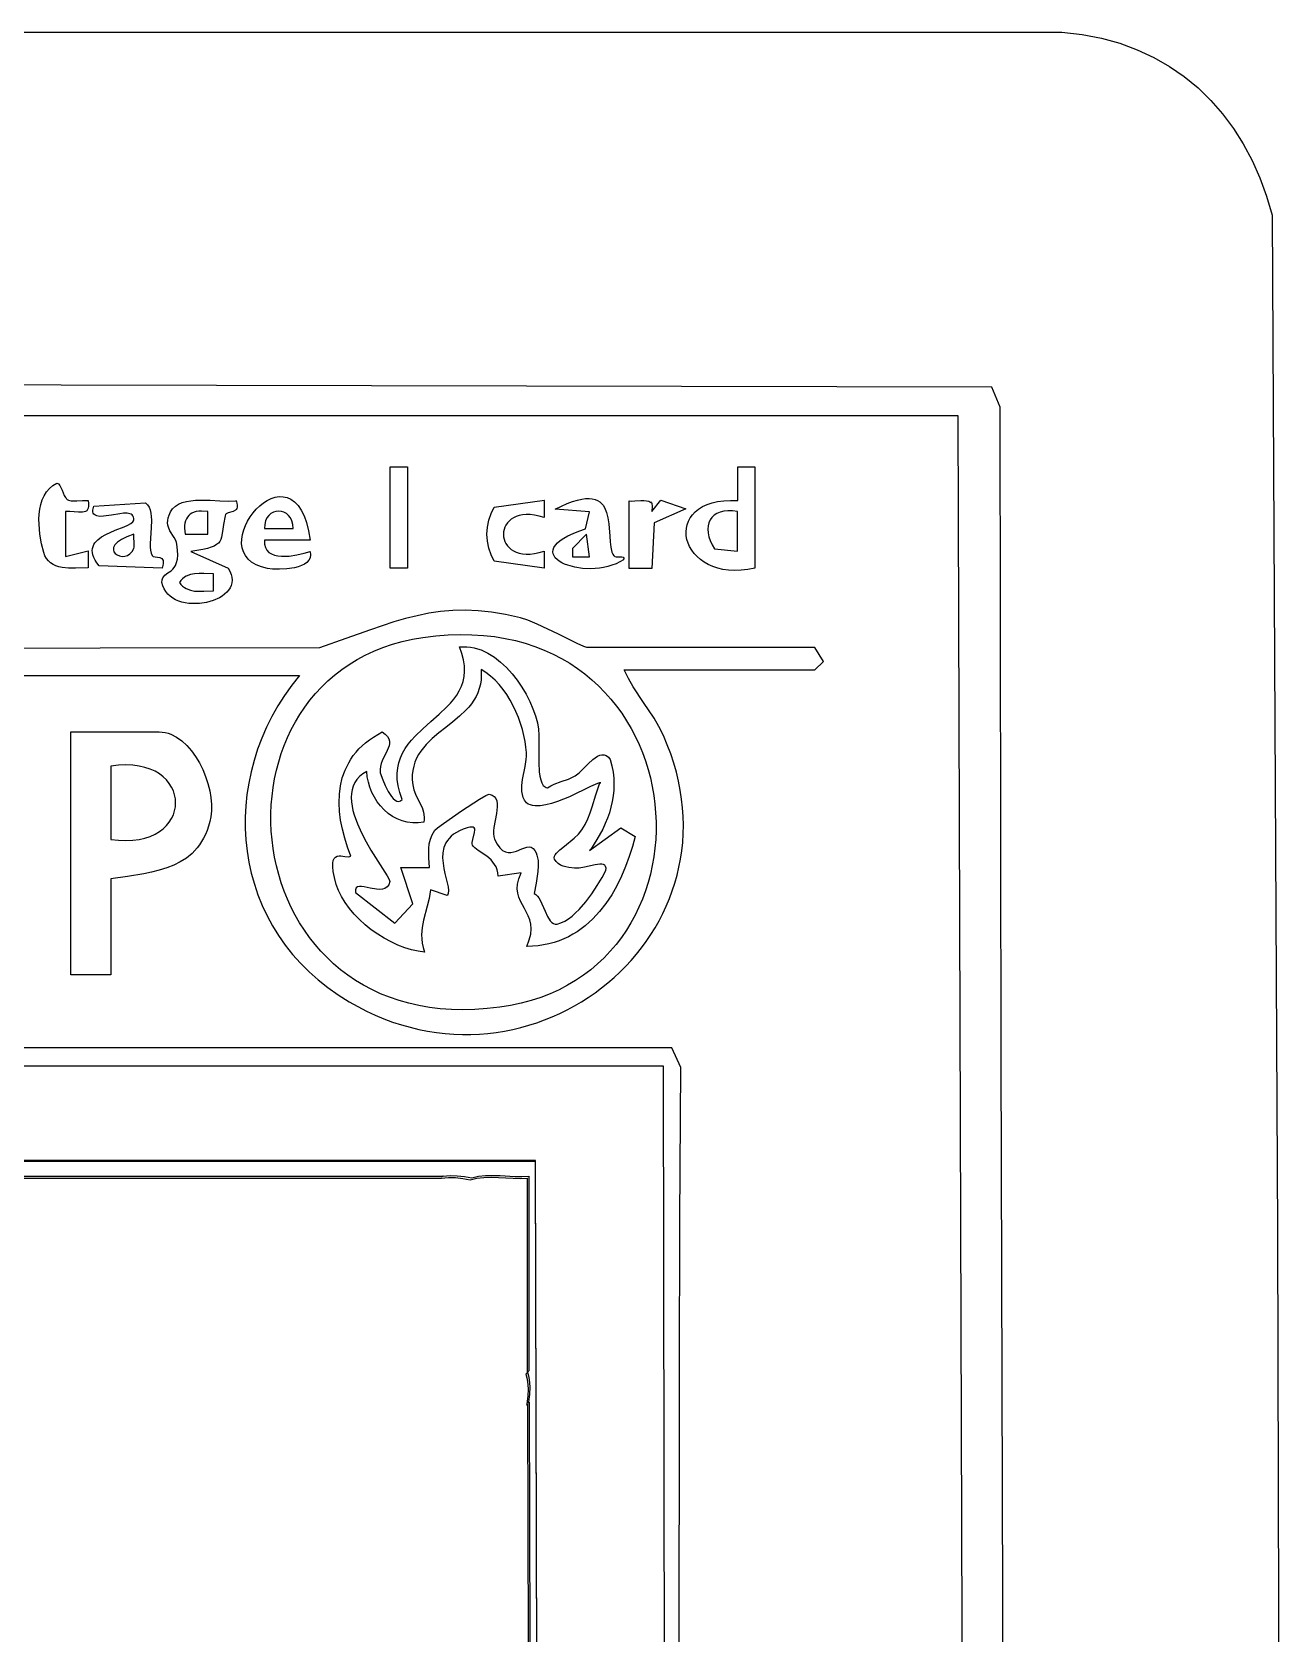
# Model space of a CAD drawing. Header units: millimetres. Extents: x 175 to 239, y 0 to 181.
# Drawn here: x 225.72 to 238.74, y 164.5 to 181.21 of the extents above; entities that cross this region are included whole.
import ezdxf

# ---------------------------------------------------------------- set-up
doc = ezdxf.new("R2010")
doc.units = ezdxf.units.MM
doc.layers.get('0').update_dxf_attribs({"linetype": 'CONTINUOUS'})

msp = doc.modelspace()

# ---------------------------------------------------------------- linework, layer by layer
at = {"color": 1}
for points in [[(177.632006, 181.207355), (236.458006, 181.207355), (236.668359, 181.182653), (236.869577, 181.143333), (237.061525, 181.089825), (237.244069, 181.022558), (237.417074, 180.941961), (237.580405, 180.848462), (237.733927, 180.742492), (237.877506, 180.62448), (238.011007, 180.494854), (238.134295, 180.354044), (238.247236, 180.20248), (238.349694, 180.040589), (238.441535, 179.868802), (238.522623, 179.687548), (238.592826, 179.497256), (238.652006, 179.298355), (238.705567, 168.706306), (238.733428, 158.112652), (238.742235, 147.517755), (238.738631, 136.92198), (238.720772, 115.729246)], [(182.807928, 135.574934), (231.057349, 135.574934), (230.969154, 169.438076), (190.466734, 169.438076)], [(225.525793, 169.275799), (230.006071, 169.275799), (230.002543, 169.275799), (230.077233, 169.28098), (230.152915, 169.280208), (230.229258, 169.272822), (230.305932, 169.25816), (230.375385, 169.2744), (230.448146, 169.282248), (230.523221, 169.283895), (230.59962, 169.281531), (230.752416, 169.273539), (230.826831, 169.272291), (230.898599, 169.275799), (230.898599, 167.243798), (230.884488, 167.229687), (230.894926, 167.192336), (230.902512, 167.154446), (230.909623, 167.077552), (230.906812, 166.999996), (230.895071, 166.922771), (230.891543, 166.908659), (230.902127, 166.919243), (230.962099, 145.614991)]]:
    msp.add_lwpolyline(points, dxfattribs=at)
at = {"color": 5}
for points in [[(235.972501, 129.83415), (235.948399, 136.613855), (235.89449, 150.175746), (235.868156, 156.956939), (235.84455, 163.737636), (235.825409, 170.517341), (235.812469, 177.295558), (235.727803, 177.503697), (213.079452, 177.553086), (210.908383, 177.575451), (208.737009, 177.590286), (206.565356, 177.598579), (204.39345, 177.601317), (202.221317, 177.599487), (200.048982, 177.594076), (195.70381, 177.576458), (191.358143, 177.556359), (187.012186, 177.541676), (184.839164, 177.538833), (182.666147, 177.540305), (180.49316, 177.547079), (178.320231, 177.560142), (178.143842, 177.500169), (177.946286, 95.821468)], [(178.478981, 177.207364), (235.371497, 177.207364), (235.639608, 96.170718)], [(187.566544, 174.498028), (228.506436, 174.498028), (228.425532, 174.394757), (228.350836, 174.288838), (228.282352, 174.180513), (228.220086, 174.07003), (228.164046, 173.957632), (228.114235, 173.843564), (228.07066, 173.728071), (228.033328, 173.611398), (228.002243, 173.493789), (227.977411, 173.37549), (227.958839, 173.256746), (227.946532, 173.1378), (227.940496, 173.018898), (227.940736, 172.900286), (227.94726, 172.782206), (227.960071, 172.664905), (227.979177, 172.548628), (228.004583, 172.433618), (228.036294, 172.320121), (228.074317, 172.208382), (228.118658, 172.098645), (228.169322, 171.991155), (228.226315, 171.886158), (228.289643, 171.783897), (228.359312, 171.684618), (228.435327, 171.588566), (228.517694, 171.495985), (228.60642, 171.407121), (228.701509, 171.322217), (228.802969, 171.241519), (228.910804, 171.165272), (229.02502, 171.09372), (229.114903, 171.043139), (229.205241, 170.996856), (229.295955, 170.954806), (229.386961, 170.916928), (229.478179, 170.883156), (229.569527, 170.853428), (229.660923, 170.82768), (229.752287, 170.805848), (229.843536, 170.787868), (229.93459, 170.773677), (230.025366, 170.763211), (230.115784, 170.756407), (230.205761, 170.753201), (230.295216, 170.753529), (230.384069, 170.757328), (230.472237, 170.764534), (230.559638, 170.775084), (230.646193, 170.788913), (230.731818, 170.805958), (230.816432, 170.826157), (230.899955, 170.849444), (230.982304, 170.875756), (231.063398, 170.90503), (231.143156, 170.937202), (231.221496, 170.972209), (231.298336, 171.009987), (231.373596, 171.050471), (231.447193, 171.093599), (231.519047, 171.139308), (231.589076, 171.187532), (231.657197, 171.238209), (231.723331, 171.291276), (231.787395, 171.346667), (231.849308, 171.404321), (231.908988, 171.464173), (231.966354, 171.526159), (232.021325, 171.590216), (232.073819, 171.656281), (232.123754, 171.724289), (232.171049, 171.794177), (232.215623, 171.865882), (232.257394, 171.93934), (232.29628, 172.014486), (232.332201, 172.091259), (232.365075, 172.169593), (232.394819, 172.249425), (232.421354, 172.330692), (232.444597, 172.41333), (232.464466, 172.497276), (232.480881, 172.582465), (232.49376, 172.668835), (232.503021, 172.756321), (232.508583, 172.84486), (232.510365, 172.934388), (232.508285, 173.024842), (232.502261, 173.116158), (232.492212, 173.208272), (232.478057, 173.301121), (232.459714, 173.394642), (232.437101, 173.488769), (232.410138, 173.583441), (232.378742, 173.678593), (232.342833, 173.774162), (232.302328, 173.870083), (232.255805, 173.963301), (232.204653, 174.050937), (232.095071, 174.216247), (231.986812, 174.379572), (231.937313, 174.464728), (231.893105, 174.554473), (233.882774, 174.554473), (233.970968, 174.642667), (233.882774, 174.787306), (231.50505, 174.787306), (231.471136, 174.798909), (231.404398, 174.82986), (231.207834, 174.926654), (230.986135, 175.031385), (230.887977, 175.072257), (230.810077, 175.097751), (230.656009, 175.133137), (230.509361, 175.157764), (230.369204, 175.172367), (230.234608, 175.177677), (230.104641, 175.17443), (229.978375, 175.163359), (229.854879, 175.145198), (229.733222, 175.120681), (229.612475, 175.090542), (229.491707, 175.055514), (229.369988, 175.016331), (229.246388, 174.973727), (228.989825, 174.881192), (228.714575, 174.783778), (187.531266, 174.723806)], [(181.791567, 134.358942), (232.334078, 134.390692), (232.513995, 134.447136), (232.535272, 137.07412), (232.546627, 139.704411), (232.548721, 142.336025), (232.542217, 144.966978), (232.512506, 151.323101), (232.481804, 157.684185), (232.471145, 160.865658), (232.466315, 164.047254), (232.469339, 167.228602), (232.47443, 168.819067), (232.482245, 170.409331), (232.390522, 170.613942), (191.03788, 170.613942)], [(191.182519, 170.42697), (232.2988, 170.42697), (232.358772, 134.560025), (181.851539, 134.588248)], [(182.807568, 135.565443), (231.057021, 135.565443), (230.968827, 169.428608), (190.35349, 169.428608)], [(225.507823, 169.255746), (229.988104, 169.255746), (229.984576, 169.255746), (230.059266, 169.260928), (230.134948, 169.260156), (230.211291, 169.25277), (230.287965, 169.238108), (230.357418, 169.254348), (230.430179, 169.262196), (230.505255, 169.263842), (230.581653, 169.261479), (230.73445, 169.253486), (230.808864, 169.252239), (230.880632, 169.255746), (230.880632, 167.223745), (230.866521, 167.209634), (230.87696, 167.172282), (230.884546, 167.134393), (230.891657, 167.057498), (230.888846, 166.979942), (230.877105, 166.902717), (230.873577, 166.888606), (230.88416, 166.899189), (230.944132, 145.594923)]]:
    msp.add_lwpolyline(points, dxfattribs=at)
for points in [[(229.451879, 176.674669), (229.631796, 176.674669), (229.631796, 175.616335), (229.451879, 175.616335)], [(233.254829, 176.674669), (233.254829, 175.616335), (233.181453, 175.602039), (233.111538, 175.59395), (233.045177, 175.591683), (232.982459, 175.594851), (232.923478, 175.603068), (232.868325, 175.615947), (232.817091, 175.633103), (232.769869, 175.654148), (232.72675, 175.678697), (232.687826, 175.706364), (232.653188, 175.736761), (232.622929, 175.769504), (232.597139, 175.804205), (232.575912, 175.840478), (232.559338, 175.877937), (232.547509, 175.916196), (232.540517, 175.954868), (232.538453, 175.993568), (232.54141, 176.031908), (232.549479, 176.069503), (232.562752, 176.105966), (232.581321, 176.140911), (232.605276, 176.173952), (232.634711, 176.204702), (232.669716, 176.232776), (232.710384, 176.257786), (232.756806, 176.279347), (232.809074, 176.297072), (232.86728, 176.310575), (232.931515, 176.319471), (233.001871, 176.323371), (233.07844, 176.321891), (233.07844, 176.674669), (233.254829, 176.674669)], [(226.075795, 176.336002), (226.099822, 176.325556), (226.126452, 176.319906), (226.184716, 176.318363), (226.244963, 176.322111), (226.301573, 176.321891), (226.306632, 176.289965), (226.307478, 176.26393), (226.304449, 176.243229), (226.29788, 176.227302), (226.288107, 176.215592), (226.275466, 176.207541), (226.260293, 176.20259), (226.242924, 176.200182), (226.20294, 176.200761), (226.158202, 176.204812), (226.111397, 176.207872), (226.065212, 176.205474), (226.065212, 175.736279), (226.301573, 175.796251), (226.301573, 175.619862), (226.169833, 175.614405), (226.099539, 175.615832), (226.030816, 175.623831), (225.998103, 175.631187), (225.967054, 175.641256), (225.938093, 175.654395), (225.911643, 175.67096), (225.888129, 175.691308), (225.867973, 175.715795), (225.8516, 175.744777), (225.839434, 175.778613), (225.817131, 175.868723), (225.799912, 175.969002), (225.790879, 176.074409), (225.790401, 176.127458), (225.793132, 176.179898), (225.79946, 176.231097), (225.809772, 176.280426), (225.824456, 176.327253), (225.843899, 176.370949), (225.868489, 176.410883), (225.898614, 176.446424), (225.934661, 176.476943), (225.977018, 176.501808), (225.985298, 176.500218), (225.992989, 176.495703), (226.006893, 176.479428), (226.030816, 176.428606), (226.053416, 176.373815), (226.065667, 176.35258), (226.079323, 176.33953)], [(226.971852, 175.746862), (226.982614, 175.739373), (227.001728, 175.735893), (227.049463, 175.727901), (227.070313, 175.716856), (227.078283, 175.708142), (227.083969, 175.696757), (227.086885, 175.682292), (227.086546, 175.664339), (227.082465, 175.642489), (227.074157, 175.616335), (226.41799, 175.641029), (226.394162, 175.671601), (226.375406, 175.700522), (226.361442, 175.727854), (226.351989, 175.753663), (226.346765, 175.778012), (226.345491, 175.800965), (226.347884, 175.822586), (226.353663, 175.842939), (226.362549, 175.862088), (226.374259, 175.880097), (226.40503, 175.912951), (226.443728, 175.942011), (226.488105, 175.96779), (226.584905, 176.011549), (226.677447, 176.048322), (226.716502, 176.065368), (226.747748, 176.082201), (226.768938, 176.099335), (226.775059, 176.108174), (226.777824, 176.117279), (226.777951, 176.134665), (226.775164, 176.149251), (226.769669, 176.161233), (226.761673, 176.170809), (226.751383, 176.178176), (226.739004, 176.183531), (226.708812, 176.188993), (226.672748, 176.18877), (226.632468, 176.184438), (226.545872, 176.169755), (226.462253, 176.157553), (226.425693, 176.156322), (226.394839, 176.16044), (226.371343, 176.171482), (226.362872, 176.180093), (226.35686, 176.191025), (226.353515, 176.204477), (226.353043, 176.220645), (226.361546, 176.261918), (226.901296, 176.297196), (226.922824, 176.277838), (226.93891, 176.253292), (226.950231, 176.224239), (226.957465, 176.191363), (226.961288, 176.155344), (226.962378, 176.116866), (226.959063, 176.035259), (226.949417, 175.87254), (226.950326, 175.835942), (226.953916, 175.802342), (226.960866, 175.772422), (226.971852, 175.746862)], [(227.846741, 176.321891), (227.854891, 176.294683), (227.858523, 176.27224), (227.858167, 176.254034), (227.854348, 176.239539), (227.847594, 176.228227), (227.838432, 176.219571), (227.814991, 176.20812), (227.762405, 176.193898), (227.741693, 176.182695), (227.734577, 176.174225), (227.730324, 176.163141), (227.713857, 176.070529), (227.704417, 175.997059), (227.694482, 175.939712), (227.686976, 175.916142), (227.676526, 175.89547), (227.662189, 175.877321), (227.643026, 175.861316), (227.618095, 175.847078), (227.586457, 175.83423), (227.547171, 175.822395), (227.499296, 175.811196), (227.374019, 175.789196), (227.762074, 175.616335), (227.781738, 175.58343), (227.795314, 175.551574), (227.803148, 175.520844), (227.805579, 175.491319), (227.802952, 175.463075), (227.795607, 175.43619), (227.783889, 175.410742), (227.768138, 175.386808), (227.748697, 175.364466), (227.72591, 175.343793), (227.700117, 175.324866), (227.671661, 175.307764), (227.608132, 175.279342), (227.53806, 175.259147), (227.464185, 175.247799), (227.389246, 175.245918), (227.352233, 175.248721), (227.315981, 175.254124), (227.280832, 175.262204), (227.247129, 175.273037), (227.215214, 175.286703), (227.185429, 175.303279), (227.158117, 175.322841), (227.13362, 175.345467), (227.11228, 175.371236), (227.09444, 175.400224), (227.080443, 175.432508), (227.070629, 175.468168), (227.073536, 175.49369), (227.080489, 175.514091), (227.090822, 175.530451), (227.103868, 175.54385), (227.135432, 175.566084), (227.169848, 175.589435), (227.18646, 175.604229), (227.201784, 175.622543), (227.215156, 175.645455), (227.225907, 175.674047), (227.233372, 175.709398), (227.236883, 175.752588), (227.235775, 175.804698), (227.22938, 175.866807), (227.225294, 175.885454), (227.218686, 175.903201), (227.200055, 175.937032), (227.156178, 176.005272), (227.139531, 176.043816), (227.134412, 176.065098), (227.132145, 176.088065), (227.133268, 176.112975), (227.138319, 176.140086), (227.147834, 176.169657), (227.162352, 176.201946), (227.184262, 176.235035), (227.21245, 176.261932), (227.246168, 176.283228), (227.284667, 176.299511), (227.327195, 176.311371), (227.373006, 176.319396), (227.421348, 176.324177), (227.471474, 176.3263), (227.574075, 176.324936), (227.674817, 176.320017), (227.767704, 176.316255), (227.846741, 176.318363)], [(228.619325, 175.90914), (228.143075, 175.90914), (228.143346, 175.867176), (228.151529, 175.832218), (228.166771, 175.803751), (228.188219, 175.781258), (228.215021, 175.764222), (228.246324, 175.752127), (228.281276, 175.744454), (228.319023, 175.740689), (228.358713, 175.740313), (228.399493, 175.742811), (228.480915, 175.754359), (228.556466, 175.771199), (228.619325, 175.789196), (228.623092, 175.755008), (228.617878, 175.725041), (228.604706, 175.699054), (228.584599, 175.676803), (228.558579, 175.658045), (228.527672, 175.642538), (228.492899, 175.630038), (228.455283, 175.620303), (228.375619, 175.608156), (228.296864, 175.604153), (228.227204, 175.606351), (228.174825, 175.612807), (228.109238, 175.628926), (228.0537, 175.651055), (228.007721, 175.67855), (227.970806, 175.710765), (227.942465, 175.747054), (227.922204, 175.786773), (227.909533, 175.829276), (227.903957, 175.873918), (227.904986, 175.920053), (227.912127, 175.967036), (227.924888, 176.014222), (227.942777, 176.060966), (227.965301, 176.106622), (227.991968, 176.150544), (228.022286, 176.192089), (228.055762, 176.230609), (228.091905, 176.265461), (228.130223, 176.295998), (228.170222, 176.321576), (228.211412, 176.341548), (228.253299, 176.355271), (228.295391, 176.362098), (228.337197, 176.361383), (228.378223, 176.352483), (228.417979, 176.334751), (228.455971, 176.307543), (228.491707, 176.270212), (228.524695, 176.222114), (228.554443, 176.162603), (228.580459, 176.091034), (228.602251, 176.006761), (228.619325, 175.90914)], [(231.057021, 176.321891), (231.057021, 176.145502), (231.005758, 176.160109), (230.957803, 176.169755), (230.913154, 176.174771), (230.871813, 176.175488), (230.833779, 176.172236), (230.799052, 176.165345), (230.767633, 176.155148), (230.739521, 176.141974), (230.714716, 176.126154), (230.693219, 176.108019), (230.675029, 176.0879), (230.660146, 176.066127), (230.648571, 176.043031), (230.640302, 176.018943), (230.635341, 175.994193), (230.633688, 175.969113), (230.635341, 175.944032), (230.640302, 175.919283), (230.648571, 175.895195), (230.660146, 175.872099), (230.675029, 175.850326), (230.693219, 175.830206), (230.714716, 175.812071), (230.739521, 175.796251), (230.767633, 175.783077), (230.799052, 175.77288), (230.833779, 175.76599), (230.871813, 175.762738), (230.913154, 175.763454), (230.957803, 175.76847), (231.005758, 175.778116), (231.057021, 175.792724), (231.057021, 175.616335), (230.538438, 175.690418), (230.504869, 175.756192), (230.480891, 175.825686), (230.466504, 175.897661), (230.461708, 175.970877), (230.466504, 176.044092), (230.480891, 176.116067), (230.504869, 176.185561), (230.538438, 176.251335), (231.060549, 176.325418)], [(231.783744, 175.746862), (231.794073, 175.739111), (231.810147, 175.735783), (231.849449, 175.734956), (231.867632, 175.733737), (231.881475, 175.729499), (231.888455, 175.720383), (231.88605, 175.704529), (231.847891, 175.682071), (231.807741, 175.662905), (231.765966, 175.64691), (231.722931, 175.633967), (231.679003, 175.623956), (231.634546, 175.616759), (231.545509, 175.610326), (231.458746, 175.613712), (231.377181, 175.62596), (231.30374, 175.646115), (231.27098, 175.658858), (231.241348, 175.67322), (231.215209, 175.68908), (231.192929, 175.70632), (231.174873, 175.724819), (231.161408, 175.744458), (231.152898, 175.765118), (231.14971, 175.786678), (231.152209, 175.809021), (231.16076, 175.832025), (231.17573, 175.855572), (231.197483, 175.879543), (231.226386, 175.903817), (231.262804, 175.928274), (231.307103, 175.952797), (231.359647, 175.977265), (231.420804, 176.001558), (231.490938, 176.025557), (231.529744, 176.201946), (231.173438, 176.230168), (231.239108, 176.262513), (231.299355, 176.288961), (231.354421, 176.309793), (231.404549, 176.325294), (231.449979, 176.335747), (231.490954, 176.341433), (231.527714, 176.342636), (231.560502, 176.33964), (231.589558, 176.332726), (231.615126, 176.322178), (231.637445, 176.308279), (231.656758, 176.291312), (231.673306, 176.271559), (231.687331, 176.249304), (231.708779, 176.198418), (231.723033, 176.140918), (231.732026, 176.079066), (231.741962, 175.951364), (231.74677, 175.890039), (231.754047, 175.833417), (231.765728, 175.783761), (231.773823, 175.762253), (231.783744, 175.743335)], [(232.1718, 176.30778), (232.177464, 176.300634), (232.181391, 176.290306), (232.185029, 176.263241), (232.182383, 176.205474), (232.274106, 176.325418), (232.535161, 176.233696), (232.207078, 176.089057), (232.182383, 175.612807), (231.946022, 175.612807), (231.946022, 176.318363), (231.972942, 176.316303), (232.002632, 176.317095), (232.065526, 176.32145), (232.096332, 176.322118), (232.125112, 176.319851), (232.150668, 176.313202), (232.1718, 176.300724)], [(227.550408, 176.205474), (227.485412, 176.2108), (227.456747, 176.209559), (227.430628, 176.20575), (227.407053, 176.199398), (227.386014, 176.190529), (227.367508, 176.17917), (227.351529, 176.165345), (227.338072, 176.149082), (227.327131, 176.130405), (227.318702, 176.109341), (227.312779, 176.085915), (227.309357, 176.060154), (227.308431, 176.032082), (227.314046, 175.969113), (227.550408, 175.969113), (227.550408, 176.205474)], [(228.439408, 176.029085), (228.436584, 176.071873), (228.427399, 176.108956), (228.412767, 176.140334), (228.393602, 176.166007), (228.370821, 176.185975), (228.345336, 176.200237), (228.318064, 176.208795), (228.289919, 176.211648), (228.261814, 176.208795), (228.234666, 176.200237), (228.209389, 176.185975), (228.186896, 176.166007), (228.168104, 176.140334), (228.153927, 176.108956), (228.145279, 176.071873), (228.143075, 176.029085), (228.439408, 176.029085)], [(233.074912, 176.205474), (233.022337, 176.212394), (232.97446, 176.213542), (232.931347, 176.209264), (232.893066, 176.199907), (232.859684, 176.185815), (232.831268, 176.167337), (232.807885, 176.144817), (232.789603, 176.118602), (232.776488, 176.089039), (232.768608, 176.056473), (232.76603, 176.021252), (232.768822, 175.98372), (232.77705, 175.944224), (232.790781, 175.903111), (232.810083, 175.860727), (232.835023, 175.817418), (233.074912, 175.792724), (233.074912, 176.205474)], [(226.777824, 175.969113), (226.704921, 175.942024), (226.649191, 175.914129), (226.609035, 175.88611), (226.582859, 175.858649), (226.569064, 175.832428), (226.566054, 175.80813), (226.572231, 175.786436), (226.586001, 175.768029), (226.605764, 175.753591), (226.629926, 175.743803), (226.656888, 175.739349), (226.685054, 175.740909), (226.712828, 175.749167), (226.738612, 175.764805), (226.760809, 175.788503), (226.777824, 175.820946), (226.78173, 175.835415), (226.783281, 175.852034), (226.781792, 175.889738), (226.77832, 175.930087), (226.777824, 175.969113)], [(231.529744, 175.732751), (231.501522, 175.969113), (231.353355, 175.820946), (231.353355, 175.732751), (231.529744, 175.732751)], [(227.61038, 175.556362), (227.510059, 175.559449), (227.461056, 175.560083), (227.413706, 175.557244), (227.368672, 175.548783), (227.326614, 175.53255), (227.306908, 175.520847), (227.288194, 175.506395), (227.270555, 175.488925), (227.254074, 175.468168), (227.270555, 175.447372), (227.288194, 175.429796), (227.306908, 175.415187), (227.326614, 175.40329), (227.368672, 175.386622), (227.413706, 175.377768), (227.461056, 175.374702), (227.510059, 175.375398), (227.61038, 175.379973), (227.61038, 175.556362)], [(229.794076, 174.89314), (229.927509, 174.909495), (230.057264, 174.919655), (230.183335, 174.923802), (230.305714, 174.922119), (230.424392, 174.914787), (230.539362, 174.901989), (230.650615, 174.883906), (230.758145, 174.860721), (230.861944, 174.832616), (230.962002, 174.799773), (231.058314, 174.762373), (231.15087, 174.7206), (231.239663, 174.674634), (231.324686, 174.624659), (231.40593, 174.570856), (231.483387, 174.513407), (231.55705, 174.452495), (231.62691, 174.388301), (231.692961, 174.321008), (231.755194, 174.250797), (231.813601, 174.177851), (231.868175, 174.102351), (231.918907, 174.024481), (231.96579, 173.944422), (232.008816, 173.862355), (232.047978, 173.778464), (232.083266, 173.69293), (232.114674, 173.605935), (232.142194, 173.517661), (232.165818, 173.428291), (232.185537, 173.338006), (232.201345, 173.246989), (232.213233, 173.155422), (232.221194, 173.063486), (232.225219, 172.971364), (232.225302, 172.879238), (232.221433, 172.78729), (232.213605, 172.695702), (232.201811, 172.604656), (232.186042, 172.514334), (232.166291, 172.424918), (232.14255, 172.336591), (232.114811, 172.249534), (232.083066, 172.16393), (232.047307, 172.079961), (232.007527, 171.997808), (231.963717, 171.917654), (231.915871, 171.83968), (231.863979, 171.76407), (231.808035, 171.691004), (231.74803, 171.620666), (231.683956, 171.553237), (231.615806, 171.488899), (231.543572, 171.427834), (231.467246, 171.370225), (231.386821, 171.316253), (231.302287, 171.2661), (231.213638, 171.21995), (231.120866, 171.177983), (231.023963, 171.140381), (230.922921, 171.107328), (230.817732, 171.079004), (230.708388, 171.055593), (230.594882, 171.037276), (230.463586, 171.022355), (230.335939, 171.013524), (230.211947, 171.010603), (230.091616, 171.013412), (229.974952, 171.021773), (229.86196, 171.035507), (229.752647, 171.054434), (229.647019, 171.078376), (229.54508, 171.107152), (229.446838, 171.140584), (229.352298, 171.178492), (229.261466, 171.220699), (229.174348, 171.267023), (229.09095, 171.317287), (229.011278, 171.37131), (228.935337, 171.428914), (228.863134, 171.48992), (228.794674, 171.554148), (228.729963, 171.62142), (228.669008, 171.691556), (228.611813, 171.764376), (228.558386, 171.839703), (228.508731, 171.917355), (228.462856, 171.997156), (228.420765, 172.078924), (228.382464, 172.162482), (228.34796, 172.247649), (228.317258, 172.334247), (228.290364, 172.422097), (228.267285, 172.511019), (228.248026, 172.600834), (228.232592, 172.691364), (228.220991, 172.782428), (228.213227, 172.873848), (228.209306, 172.965444), (228.209235, 173.057038), (228.21302, 173.148449), (228.220666, 173.2395), (228.232179, 173.330011), (228.247565, 173.419802), (228.26683, 173.508695), (228.289979, 173.59651), (228.31702, 173.683068), (228.347957, 173.76819), (228.382797, 173.851697), (228.421545, 173.93341), (228.464208, 174.013149), (228.510791, 174.090735), (228.5613, 174.165989), (228.615741, 174.238733), (228.674119, 174.308786), (228.736442, 174.375969), (228.802714, 174.440104), (228.872942, 174.501012), (228.947132, 174.558512), (229.025289, 174.612426), (229.107419, 174.662575), (229.193528, 174.70878), (229.283622, 174.75086), (229.377707, 174.788639), (229.47579, 174.821935), (229.577874, 174.85057), (229.683968, 174.874364), (229.794076, 174.89314)], [(231.529744, 172.670638), (231.857828, 172.906999), (232.005994, 172.818805), (231.978434, 172.713492), (231.945912, 172.608495), (231.908264, 172.504707), (231.865324, 172.403023), (231.816927, 172.304335), (231.762908, 172.209539), (231.703101, 172.119528), (231.637341, 172.035196), (231.565463, 171.957438), (231.4873, 171.887147), (231.445811, 171.855081), (231.402689, 171.825217), (231.357913, 171.797667), (231.311463, 171.772542), (231.263317, 171.749955), (231.213456, 171.730017), (231.161859, 171.712839), (231.108505, 171.698535), (231.053373, 171.687214), (230.996443, 171.67899), (230.937694, 171.673973), (230.877105, 171.672276), (230.903716, 171.739319), (230.918515, 171.79951), (230.923164, 171.853769), (230.919328, 171.903015), (230.90867, 171.948168), (230.892856, 171.990148), (230.85241, 172.068269), (230.811303, 172.144737), (230.794662, 172.18465), (230.782847, 172.226909), (230.777522, 172.272435), (230.780352, 172.322146), (230.793001, 172.376962), (230.817132, 172.437804), (230.577243, 172.402527), (230.574737, 172.438456), (230.567611, 172.471022), (230.556454, 172.500497), (230.541855, 172.527156), (230.524404, 172.551273), (230.50469, 172.573121), (230.460827, 172.611107), (230.37186, 172.671906), (230.336183, 172.699101), (230.322607, 172.712857), (230.31266, 172.727082), (230.308576, 172.739529), (230.307775, 172.754058), (230.313266, 172.787441), (230.333385, 172.858051), (230.337017, 172.88759), (230.334819, 172.899235), (230.329031, 172.908157), (230.318963, 172.913875), (230.30393, 172.915908), (230.283243, 172.913777), (230.256215, 172.906999), (230.213947, 172.89285), (230.176286, 172.876945), (230.143001, 172.859408), (230.113864, 172.840364), (230.088644, 172.819938), (230.06711, 172.798254), (230.049034, 172.775437), (230.034186, 172.751612), (230.022334, 172.726903), (230.01325, 172.701435), (230.002463, 172.64872), (229.999986, 172.594466), (230.003979, 172.539669), (230.012602, 172.485327), (230.024016, 172.432437), (230.047856, 172.335003), (230.056603, 172.292453), (230.060782, 172.255345), (230.058553, 172.224676), (230.05446, 172.212068), (230.048076, 172.201443), (229.871687, 172.261415), (229.858403, 172.172608), (229.839496, 172.092027), (229.799368, 171.943474), (229.785422, 171.869467), (229.78157, 171.83121), (229.780406, 171.791614), (229.782383, 171.750303), (229.787958, 171.706899), (229.797583, 171.661025), (229.811715, 171.612304), (229.744324, 171.620538), (229.674917, 171.635675), (229.604208, 171.657262), (229.53291, 171.684844), (229.461736, 171.717965), (229.391399, 171.756171), (229.322613, 171.799007), (229.256089, 171.846019), (229.192543, 171.896752), (229.132686, 171.95075), (229.077232, 172.00756), (229.026894, 172.066726), (228.982385, 172.127794), (228.944418, 172.190309), (228.913707, 172.253815), (228.890964, 172.31786), (228.871196, 172.391649), (228.858994, 172.452425), (228.853571, 172.501399), (228.854143, 172.539779), (228.859924, 172.568775), (228.870128, 172.589595), (228.883971, 172.60345), (228.900666, 172.611548), (228.919428, 172.615098), (228.939471, 172.61531), (228.980261, 172.610555), (229.016752, 172.606959), (229.031421, 172.608618), (229.042659, 172.614193), (229.007974, 172.70714), (228.978332, 172.800484), (228.95423, 172.893797), (228.936164, 172.98665), (228.92463, 173.078614), (228.920124, 173.169261), (228.923141, 173.258161), (228.93418, 173.344885), (228.953734, 173.429005), (228.982301, 173.510091), (229.020376, 173.587715), (229.043134, 173.625095), (229.068456, 173.661448), (229.096402, 173.696721), (229.127036, 173.730861), (229.160419, 173.763813), (229.196613, 173.795524), (229.235681, 173.825941), (229.277683, 173.85501), (229.322683, 173.882677), (229.370742, 173.908889), (229.402169, 173.8846), (229.424383, 173.860595), (229.43842, 173.836746), (229.445322, 173.812922), (229.446125, 173.788995), (229.44187, 173.764836), (229.422336, 173.715302), (229.368262, 173.60776), (229.357676, 173.578355), (229.35034, 173.547684), (229.347294, 173.515618), (229.349576, 173.482027), (229.374987, 173.407227), (229.400115, 173.348888), (229.431156, 173.28844), (229.46633, 173.234773), (229.484912, 173.213259), (229.503861, 173.196773), (229.522955, 173.186427), (229.541971, 173.183331), (229.560687, 173.188596), (229.578881, 173.203333), (229.553268, 173.277422), (229.536239, 173.347085), (229.527221, 173.412605), (229.525641, 173.474269), (229.530926, 173.532362), (229.542504, 173.58717), (229.559801, 173.638978), (229.582244, 173.688072), (229.60926, 173.734737), (229.640277, 173.779258), (229.674722, 173.821922), (229.712021, 173.863014), (229.79289, 173.941622), (229.878302, 174.017368), (229.963672, 174.092535), (230.044418, 174.169407), (230.081623, 174.209197), (230.115954, 174.250269), (230.146837, 174.292909), (230.173698, 174.337404), (230.195966, 174.384038), (230.213066, 174.433097), (230.224427, 174.484866), (230.229474, 174.539631), (230.227636, 174.597678), (230.218339, 174.659292), (230.20101, 174.724758), (230.175076, 174.794362), (230.213619, 174.797239), (230.251824, 174.79671), (230.289642, 174.792925), (230.327026, 174.786032), (230.363926, 174.77618), (230.400295, 174.763519), (230.471244, 174.730366), (230.539486, 174.687766), (230.604632, 174.636914), (230.666295, 174.579003), (230.724087, 174.515226), (230.777621, 174.446778), (230.82651, 174.374852), (230.870365, 174.300642), (230.9088, 174.225342), (230.941425, 174.150145), (230.967855, 174.076245), (230.987702, 174.004836), (231.000577, 173.937111), (231.003939, 173.874858), (231.003002, 173.789661), (231.001459, 173.588302), (231.007467, 173.491074), (231.013613, 173.447465), (231.022405, 173.408771), (231.034256, 173.376174), (231.04958, 173.350859), (231.06879, 173.334008), (231.079981, 173.329127), (231.092299, 173.326805), (231.126433, 173.347159), (231.162304, 173.363957), (231.236938, 173.391187), (231.311573, 173.417094), (231.347443, 173.432239), (231.381577, 173.450277), (231.423387, 173.482441), (231.468669, 173.526345), (231.516267, 173.574549), (231.565022, 173.619611), (231.589472, 173.638638), (231.613777, 173.654089), (231.637793, 173.665034), (231.661374, 173.670543), (231.684377, 173.669685), (231.706657, 173.661531), (231.728068, 173.645149), (231.748466, 173.619611), (231.76512, 173.554036), (231.776854, 173.489572), (231.783875, 173.426173), (231.78639, 173.363792), (231.784605, 173.302382), (231.778728, 173.241897), (231.768965, 173.182291), (231.755522, 173.123517), (231.738607, 173.065528), (231.718425, 173.008278), (231.695185, 172.951721), (231.669091, 172.89581), (231.609174, 172.785739), (231.540327, 172.677693)], [(231.649689, 173.376194), (231.637368, 173.377577), (231.614459, 173.370723), (231.541816, 173.337719), (231.32381, 173.232437), (231.261363, 173.205832), (231.198208, 173.181822), (231.135581, 173.161759), (231.074715, 173.146999), (231.016847, 173.138894), (230.963211, 173.138799), (230.938367, 173.142179), (230.915043, 173.148068), (230.893395, 173.156637), (230.873577, 173.168055), (230.854508, 173.196747), (230.840587, 173.225946), (230.831254, 173.255662), (230.825952, 173.285905), (230.824122, 173.316685), (230.825208, 173.348013), (230.833889, 173.412354), (230.861671, 173.548063), (230.871841, 173.619597), (230.874042, 173.65632), (230.873577, 173.693694), (230.868423, 173.750607), (230.859631, 173.809835), (230.847284, 173.8708), (230.831464, 173.932922), (230.812254, 173.995623), (230.789737, 174.058323), (230.763995, 174.120445), (230.735111, 174.18141), (230.703169, 174.240638), (230.668249, 174.297551), (230.630436, 174.35157), (230.589811, 174.402117), (230.546458, 174.448612), (230.500459, 174.490477), (230.451897, 174.527132), (230.400854, 174.558), (230.403235, 174.504077), (230.40068, 174.453294), (230.393523, 174.405443), (230.382099, 174.360314), (230.366742, 174.317699), (230.347788, 174.277389), (230.32557, 174.239177), (230.300423, 174.202852), (230.272682, 174.168207), (230.242681, 174.135033), (230.17724, 174.072262), (230.106776, 174.012871), (230.033965, 173.955191), (229.961485, 173.897552), (229.892013, 173.838285), (229.828226, 173.775721), (229.7993, 173.742681), (229.772799, 173.708191), (229.749058, 173.672042), (229.728411, 173.634026), (229.711192, 173.593934), (229.697737, 173.551556), (229.68838, 173.506686), (229.683456, 173.459113), (229.683298, 173.40863), (229.688243, 173.355027), (229.699467, 173.305942), (229.717843, 173.258675), (229.763649, 173.166291), (229.784878, 173.11952), (229.800856, 173.071261), (229.808483, 173.020687), (229.808197, 172.994274), (229.804659, 172.966971), (229.745215, 172.959155), (229.68745, 172.959179), (229.631639, 172.96653), (229.578055, 172.980697), (229.526972, 173.001168), (229.478663, 173.027433), (229.433404, 173.058979), (229.391468, 173.095294), (229.353128, 173.135868), (229.318659, 173.180189), (229.288335, 173.227744), (229.262428, 173.278022), (229.241214, 173.330513), (229.224966, 173.384703), (229.213959, 173.440082), (229.208464, 173.496139), (229.167281, 173.471613), (229.132791, 173.443846), (229.104639, 173.413088), (229.08247, 173.379591), (229.065929, 173.343605), (229.05466, 173.305383), (229.048308, 173.265174), (229.046517, 173.223232), (229.048933, 173.179806), (229.055201, 173.135148), (229.064964, 173.08951), (229.077868, 173.043143), (229.111676, 172.949225), (229.153784, 172.855405), (229.201349, 172.763694), (229.251528, 172.676102), (229.348363, 172.521314), (229.421551, 172.407122), (229.442171, 172.370276), (229.448354, 172.34961), (229.437104, 172.315397), (229.419876, 172.291215), (229.397636, 172.275684), (229.371349, 172.267424), (229.341982, 172.265054), (229.310501, 172.267196), (229.245065, 172.279495), (229.182771, 172.293283), (229.155218, 172.297285), (229.131349, 172.29752), (229.112132, 172.292608), (229.098531, 172.28117), (229.091515, 172.261824), (229.092048, 172.233193), (229.50127, 171.912165), (229.688243, 172.116776), (229.56477, 172.494249), (229.861104, 172.494249), (229.857521, 172.594074), (229.856253, 172.692246), (229.860932, 172.740608), (229.871522, 172.788433), (229.889802, 172.835679), (229.917548, 172.882305), (229.946584, 172.906917), (230.010263, 172.954183), (230.196243, 173.08427), (230.384869, 173.207742), (230.451855, 173.246741), (230.473561, 173.257011), (230.485521, 173.259777), (230.515766, 173.249508), (230.5383, 173.233684), (230.554013, 173.212951), (230.563794, 173.187954), (230.568531, 173.15934), (230.569113, 173.127754), (230.561368, 173.058253), (230.53513, 172.912015), (230.531516, 172.877717), (230.530858, 172.845614), (230.534045, 172.816354), (230.541965, 172.790582), (230.568927, 172.737959), (230.596756, 172.699336), (230.625247, 172.673), (230.654193, 172.657243), (230.683387, 172.650354), (230.712622, 172.650622), (230.741692, 172.656336), (230.770389, 172.665787), (230.825842, 172.689055), (230.877325, 172.706743), (230.901062, 172.709217), (230.923186, 172.705165), (230.943492, 172.692875), (230.961771, 172.670638), (230.974133, 172.647313), (230.983606, 172.622448), (230.994899, 172.568883), (230.997676, 172.511516), (230.993962, 172.451916), (230.975166, 172.332302), (230.954716, 172.22261), (230.971866, 172.212339), (230.98774, 172.196668), (231.00255, 172.176481), (231.016507, 172.152661), (231.068046, 172.038724), (231.094208, 171.982934), (231.122892, 171.937356), (231.138709, 171.920605), (231.155792, 171.909058), (231.174354, 171.903598), (231.194605, 171.90511), (231.234145, 171.917532), (231.273298, 171.935861), (231.311923, 171.959471), (231.349882, 171.987737), (231.387035, 172.020034), (231.423242, 172.055736), (231.492261, 172.134856), (231.555823, 172.220095), (231.612812, 172.30645), (231.662112, 172.388918), (231.702605, 172.462499), (231.703688, 172.486457), (231.69936, 172.504508), (231.690164, 172.517279), (231.676643, 172.525393), (231.659339, 172.529476), (231.638795, 172.530154), (231.590157, 172.523794), (231.477875, 172.497722), (231.422912, 172.488013), (231.397624, 172.48618), (231.374522, 172.487193), (231.314715, 172.494139), (231.284791, 172.499968), (231.2559, 172.50836), (231.228828, 172.52006), (231.204361, 172.535811), (231.183284, 172.556357), (231.166383, 172.582443), (231.163546, 172.596238), (231.166507, 172.611107), (231.174615, 172.626968), (231.187219, 172.643739), (231.223309, 172.679678), (231.26957, 172.718263), (231.371766, 172.800725), (231.417282, 172.843279), (231.452133, 172.885833), (231.485922, 172.943655), (231.514089, 173.003131), (231.537957, 173.06393), (231.558848, 173.125722), (231.596992, 173.250958), (231.639105, 173.376194)], [(226.537935, 172.377832), (226.537935, 171.375942), (226.121657, 171.375942), (226.121657, 173.908889), (227.042407, 173.908889), (227.074233, 173.90725), (227.10552, 173.902433), (227.136225, 173.894587), (227.166307, 173.883864), (227.224427, 173.854381), (227.27954, 173.815182), (227.331305, 173.767468), (227.379379, 173.712436), (227.423423, 173.651285), (227.463095, 173.585215), (227.498054, 173.515424), (227.527959, 173.443112), (227.55247, 173.369476), (227.571244, 173.295717), (227.58394, 173.223032), (227.590219, 173.152621), (227.589739, 173.085683), (227.582158, 173.023416), (227.571172, 172.973024), (227.558106, 172.925629), (227.543026, 172.881124), (227.526003, 172.839406), (227.507103, 172.800371), (227.486396, 172.763912), (227.46395, 172.729927), (227.439834, 172.698309), (227.386864, 172.641759), (227.328033, 172.593426), (227.263891, 172.552473), (227.194984, 172.518061), (227.12186, 172.489355), (227.045067, 172.465517), (226.965153, 172.445709), (226.882665, 172.429095), (226.71216, 172.402099), (226.537935, 172.377832)], [(226.537935, 172.787055), (226.619956, 172.777837), (226.696685, 172.775033), (226.768122, 172.778216), (226.834268, 172.786958), (226.895122, 172.800832), (226.950685, 172.819409), (227.000956, 172.842263), (227.045935, 172.868965), (227.085623, 172.899089), (227.120018, 172.932205), (227.149123, 172.967888), (227.172935, 173.005708), (227.191456, 173.045239), (227.204685, 173.086053), (227.212623, 173.127722), (227.215268, 173.169819), (227.212623, 173.211916), (227.204685, 173.253585), (227.191456, 173.294399), (227.172935, 173.33393), (227.149123, 173.37175), (227.120018, 173.407432), (227.085623, 173.440549), (227.045935, 173.470672), (227.000956, 173.497375), (226.950685, 173.520228), (226.895122, 173.538806), (226.834268, 173.552679), (226.768122, 173.561422), (226.696685, 173.564605), (226.619956, 173.561801), (226.537935, 173.552583), (226.537935, 172.787055)]]:
    msp.add_lwpolyline(points, close=True, dxfattribs=at)

doc.saveas('drawing.dxf')
